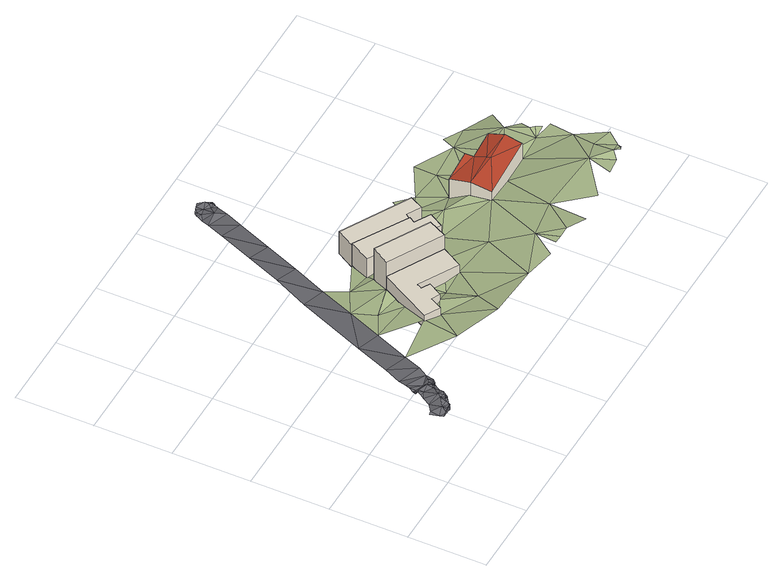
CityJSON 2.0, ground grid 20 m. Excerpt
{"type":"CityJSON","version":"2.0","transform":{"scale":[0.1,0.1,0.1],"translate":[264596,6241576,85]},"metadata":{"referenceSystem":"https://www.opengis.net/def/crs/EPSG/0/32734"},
"CityObjects":{
"building1":{"type":"Building","attributes":{"address":"19 Baris Road University Estate Cape Town","building":"house","building:levels":1,"building_height":4.1,"roof_height":103,"ground_height":98.7,"plus_code":"4FRW3F63+3CR"},"geometry":[{"type":"Solid","lod":"1","boundaries":[[[[0,1,2,3]],[[1,4,5,2]],[[4,6,7,5]],[[6,8,9,7]],[[8,10,11,9]],[[10,12,13,11]],[[12,14,15,13]],[[14,16,17,15]],[[16,18,19,17]],[[18,0,3,19]],[[3,2,5,7,9,11,13,15,17,19]],[[18,16,14,12,10,8,6,4,1,0]]]]}]},
"building2":{"type":"Building","attributes":{"address":"17 Baris Road University Estate Cape Town","building":"house","building:levels":3,"building_height":9.7,"roof_height":107.7,"ground_height":97.5,"plus_code":"4FRW3F63+4CC"},"geometry":[{"type":"Solid","lod":"1","boundaries":[[[[20,21,22,23]],[[21,24,25,22]],[[24,26,27,25]],[[26,20,23,27]],[[23,22,25,27]],[[26,24,21,20]]]]}]},
"building3":{"type":"Building","attributes":{"address":"15 Baris Road University Estate Cape Town","building":"house","building:levels":2,"building_height":6.9,"roof_height":103.8,"ground_height":95,"plus_code":"4FRW3F63+4CV"},"geometry":[{"type":"Solid","lod":"1","boundaries":[[[[28,29,30,31]],[[29,32,33,30]],[[32,34,35,33]],[[34,36,37,35]],[[36,38,39,37]],[[38,28,31,39]],[[31,30,33,35,37,39]],[[38,36,34,32,29,28]]]]}]},
"building4":{"type":"Building","attributes":{"address":"13A Baris Road University Estate Cape Town","building":"house","building:levels":2,"building_height":6.9,"roof_height":103.1,"ground_height":94.3,"plus_code":"4FRW3F63+5C9"},"geometry":[{"type":"Solid","lod":"1","boundaries":[[[[40,41,42,43]],[[41,44,45,42]],[[44,46,47,45]],[[46,48,49,47]],[[48,50,51,49]],[[50,40,43,51]],[[43,42,45,47,49,51]],[[50,48,46,44,41,40]]]]}]},
"building5":{"type":"Building","attributes":{"address":"16 Lorraine Avenue University Estate Cape Town","building":"house","building:levels":2,"building_height":6.9,"roof_height":105,"ground_height":96.5,"plus_code":"4FRW3F63+4H6"},"geometry":[{"type":"Solid","lod":"2","boundaries":[[[[52,53,54]],[[52,54,55]],[[54,53,56]],[[54,56,57]],[[57,56,58]],[[58,56,59]],[[53,60,59]],[[53,59,56]],[[58,59,61]],[[61,59,60]],[[62,63,53,52]],[[63,64,60,53]],[[64,65,61,60]],[[65,66,58,61]],[[66,67,57,58]],[[67,68,54,57]],[[68,69,55,54]],[[69,62,52,55]],[[69,68,67,66,65,64,63,62]]]],"semantics":{"surfaces":[{"type":"RoofSurface"},{"type":"WallSurface"},{"type":"GroundSurface"}],"values":[[0,0,0,0,0,0,0,0,0,0,1,1,1,1,1,1,1,1,2]]}}]},
"terrain1":{"type":"TINRelief","geometry":[{"type":"CompositeSurface","lod":"1","boundaries":[[[70,71,72]],[[71,70,73]],[[74,73,70]],[[75,71,76]],[[77,75,78]],[[75,76,78]],[[73,74,79]],[[73,80,81]],[[82,78,76]],[[78,1,77]],[[73,79,80]],[[82,1,78]],[[74,83,79]],[[1,84,77]],[[85,77,84]],[[79,86,80]],[[87,88,89]],[[86,87,80]],[[90,88,87]],[[86,90,87]],[[84,1,24]],[[91,86,79]],[[92,90,86]],[[79,83,91]],[[24,93,84]],[[91,92,86]],[[28,84,93]],[[24,94,93]],[[94,24,95]],[[91,83,96]],[[95,97,94]],[[83,98,99]],[[91,96,100]],[[101,97,95]],[[83,99,96]],[[100,102,101]],[[102,100,96]],[[101,102,97]],[[99,103,104]],[[104,105,99]],[[106,107,108]],[[109,96,99]],[[109,102,96]],[[105,110,99]],[[106,111,112]],[[111,106,108]],[[102,113,108]],[[114,110,105]],[[111,108,113]],[[113,102,109]],[[115,116,117]],[[99,110,109]],[[116,115,118]],[[113,118,111]],[[119,116,118]],[[113,120,118]],[[121,119,118]],[[113,109,122]],[[123,119,121]],[[122,120,113]],[[118,120,121]],[[124,123,121]],[[125,109,110]],[[110,126,127]],[[121,120,128]],[[120,129,128]],[[125,110,127]],[[121,128,130]],[[128,129,69]],[[69,131,132]],[[133,134,127]],[[127,135,125]],[[136,128,69]],[[134,137,127]],[[128,136,130]],[[69,132,136]],[[137,138,127]],[[139,137,140]],[[141,136,132]],[[142,135,127]],[[143,137,139]],[[143,139,144]],[[143,138,137]],[[142,127,138]],[[145,146,135]],[[147,138,143]],[[148,141,146]],[[135,142,145]],[[141,148,136]],[[147,142,138]],[[145,148,146]],[[149,136,150]],[[145,142,151]],[[136,148,150]],[[152,148,145]],[[145,153,152]],[[153,145,154]],[[155,148,152]],[[148,156,150]]]}]},
"road1":{"type":"Road","attributes":{"highway":"residential","name":"Baris Road","surface":"concrete","lanes":2,"width":4.4},"geometry":[{"type":"MultiSurface","lod":"1","boundaries":[[[157,158,77]],[[159,160,161]],[[162,163,164]],[[165,166,167]],[[168,165,167]],[[169,164,170]],[[171,172,162]],[[173,174,175]],[[176,177,178]],[[176,179,177]],[[180,179,176]],[[181,176,182]],[[183,181,184]],[[184,185,183]],[[186,187,188]],[[189,190,186]],[[191,192,193]],[[194,193,195]],[[191,189,192]],[[185,196,197]],[[195,198,194]],[[199,200,201]],[[202,185,197]],[[203,204,196]],[[185,205,183]],[[204,206,196]],[[197,200,199]],[[206,204,207]],[[208,209,210]],[[187,211,188]],[[190,189,191]],[[212,213,214]],[[213,215,214]],[[216,217,218]],[[219,220,221]],[[222,223,224]],[[213,225,215]],[[158,75,77]],[[226,227,228]],[[217,216,85]],[[214,215,228]],[[72,158,229]],[[230,231,161]],[[168,174,165]],[[174,173,165]],[[172,166,162]],[[165,162,166]],[[164,169,171]],[[232,179,180]],[[233,234,235]],[[211,206,207]],[[187,206,211]],[[236,237,238]],[[210,201,200]],[[170,160,159]],[[239,223,240]],[[224,241,222]],[[221,242,219]],[[243,222,241]],[[244,245,246]],[[247,233,248]],[[232,233,249]],[[244,246,174]],[[172,171,169]],[[231,159,161]],[[175,174,246]],[[250,251,234]],[[252,253,248]],[[251,235,234]],[[162,173,163]],[[245,250,175]],[[245,175,246]],[[213,212,239]],[[254,224,223]],[[164,160,170]],[[255,230,256]],[[165,173,162]],[[162,164,171]],[[161,160,164]],[[161,164,163]],[[238,208,210]],[[237,257,238]],[[186,190,187]],[[196,206,258]],[[250,234,175]],[[173,175,234]],[[247,173,234]],[[255,256,259]],[[260,261,243]],[[223,262,254]],[[223,239,262]],[[228,215,226]],[[230,255,231]],[[247,234,233]],[[263,264,265]],[[220,266,221]],[[221,266,267]],[[222,261,223]],[[261,240,223]],[[264,268,265]],[[222,243,261]],[[269,240,260]],[[261,260,240]],[[180,176,181]],[[232,249,179]],[[233,235,249]],[[247,163,173]],[[264,242,268]],[[227,226,218]],[[178,182,176]],[[181,182,270]],[[271,184,270]],[[181,270,184]],[[258,187,190]],[[201,210,209]],[[194,272,191]],[[187,258,206]],[[273,247,248]],[[161,163,247]],[[265,240,269]],[[262,239,212]],[[274,200,197]],[[275,276,229]],[[200,277,210]],[[277,236,238]],[[278,194,198]],[[194,191,193]],[[274,258,190]],[[274,196,258]],[[208,238,257]],[[210,277,238]],[[190,272,274]],[[274,277,200]],[[230,161,247]],[[279,185,271]],[[181,183,180]],[[280,267,281]],[[273,256,247]],[[247,256,230]],[[273,259,256]],[[197,199,282]],[[279,203,196]],[[272,283,284]],[[272,190,191]],[[229,276,72]],[[283,194,278]],[[236,277,285]],[[276,275,286]],[[221,280,268]],[[184,271,185]],[[252,233,205]],[[286,275,287]],[[277,284,285]],[[180,183,232]],[[233,183,205]],[[240,265,268]],[[280,221,267]],[[225,280,281]],[[239,240,268]],[[233,232,183]],[[248,233,252]],[[158,72,75]],[[202,197,282]],[[274,197,196]],[[185,279,196]],[[205,185,202]],[[286,283,278]],[[284,277,274]],[[283,272,194]],[[272,284,274]],[[284,286,287]],[[221,268,242]],[[213,268,280]],[[286,284,283]],[[287,285,284]],[[85,157,77]],[[268,213,239]],[[225,213,280]],[[227,218,217]],[[85,216,157]]]}]}
},
"vertices":[
[520,276,137],[381,352,137],[381,352,178],[520,276,178],[307,217,137],[307,217,178],[345,196,137],[345,196,178],[362,228,137],[362,228,178],[384,217,137],[384,217,178],[404,253,137],[404,253,178],[383,265,137],[383,265,178],[389,277,137],[389,277,178],[490,222,137],[490,222,178],
[520,276,125],[543,323,125],[543,323,222],[520,276,222],[408,398,125],[408,398,222],[381,352,125],[381,352,222],
[449,475,100],[419,422,100],[419,422,169],[449,475,169],[593,321,100],[593,321,169],[615,359,100],[615,359,169],[575,382,100],[575,382,169],[584,397,100],[584,397,169],
[584,397,93],[596,412,93],[596,412,162],[584,397,162],[632,392,93],[632,392,162],[650,426,93],[650,426,162],[476,522,93],[476,522,162],[449,475,93],[449,475,162],
[722,368,184],[725,315,194],[814,352,184],[813,374,184],[816,321,194],[895,357,184],[898,315,197],[816,309,197],[729,262,184],[901,273,184],[722,368,115],[725,315,115],[729,262,115],[901,273,115],[898,315,115],[895,357,115],[814,352,115],[813,374,115],
[279,120,180],[307,217,163],[178,200,163],[345,196,157],[375,65,207],[233,298,143],[344,284,144],[288,396,122],[298,331,135],[418,138,178],[384,217,162],[362,228,145],[362,318,137],[507,55,209],[358,434,112],[343,495,98],[424,223,145],[404,253,145],[389,277,141],[383,265,145],[422,259,145],[490,222,156],[455,241,147],[419,422,112],[462,397,122],[478,359,130],[594,200,170],[506,372,119],[588,41,207],[640,105,199],[520,276,145],[543,323,126],[593,321,131],[629,48,207],[651,47,206],[682,48,206],[584,397,124],[575,382,120],[615,359,131],[729,262,161],[756,129,182],[632,392,124],[596,412,124],[669,353,139],[729,23,204],[607,450,117],[638,464,118],[612,479,104],[650,426,118],[655,455,118],[722,368,126],[697,441,115],[725,315,157],[663,468,100],[673,486,100],[815,268,143],[813,35,201],[917,111,196],[789,434,109],[773,372,124],[799,497,99],[814,352,131],[854,354,127],[897,47,198],[939,53,196],[901,273,136],[896,446,100],[967,74,195],[977,129,181],[981,65,196],[977,60,196],[895,357,130],[1002,195,160],[988,74,193],[984,63,194],[978,278,134],[898,315,136],[1018,109,193],[983,361,126],[915,481,93],[966,457,89],[1022,263,146],[1001,306,134],[1010,296,134],[1018,282,134],[1013,333,124],[1038,419,92],
[293,518,91],[184,323,132],[34,13,216],[34,14,216],[33,15,216],[36,16,216],[34,16,216],[35,15,216],[38,16,216],[37,15,216],[38,15,216],[39,15,216],[36,14,216],[35,14,216],[36,15,216],[37,14,216],[37,18,196],[39,16,216],[40,18,196],[74,43,196],[76,40,196],[77,41,196],[74,39,196],[71,44,196],[77,46,196],[79,43,196],[70,55,196],[81,52,196],[78,65,196],[111,90,186],[108,90,186],[109,89,186],[113,91,186],[109,96,186],[114,97,186],[116,93,186],[118,95,186],[117,100,186],[120,97,186],[98,87,186],[77,102,185],[121,99,186],[71,113,185],[78,114,185],[71,115,185],[58,93,185],[103,81,186],[106,85,186],[46,73,185],[105,89,186],[107,87,186],[72,121,176],[71,118,176],[76,118,176],[108,89,186],[554,871,16],[527,866,26],[537,839,26],[485,859,26],[348,615,79],[399,593,79],[403,713,58],[516,910,17],[514,909,17],[517,905,17],[562,888,16],[560,886,16],[563,886,16],[498,883,17],[457,810,38],[454,692,57],[509,790,36],[129,225,156],[29,15,217],[32,12,217],[63,37,196],[44,38,196],[41,21,196],[48,22,196],[75,128,176],[73,126,176],[77,123,176],[547,885,16],[557,894,16],[564,888,16],[525,913,17],[564,889,16],[40,16,216],[41,17,216],[40,17,216],[29,19,196],[14,29,196],[57,27,196],[42,17,196],[44,19,196],[18,54,196],[8,51,196],[562,884,16],[28,11,217],[22,14,217],[73,123,176],[105,94,186],[20,8,217],[562,893,16],[561,891,16],[559,880,16],[552,923,9],[534,916,16],[558,906,16],[512,908,17],[508,901,17],[535,898,16],[561,898,16],[80,45,196],[87,56,199],[110,105,186],[17,19,196],[101,105,186],[102,177,164],[150,150,176],[81,124,176],[123,101,186],[98,72,186],[517,893,17],[505,895,17],[65,103,185],[118,112,186],[106,118,174],[82,140,176],[136,126,176],[88,152,174]
]}
